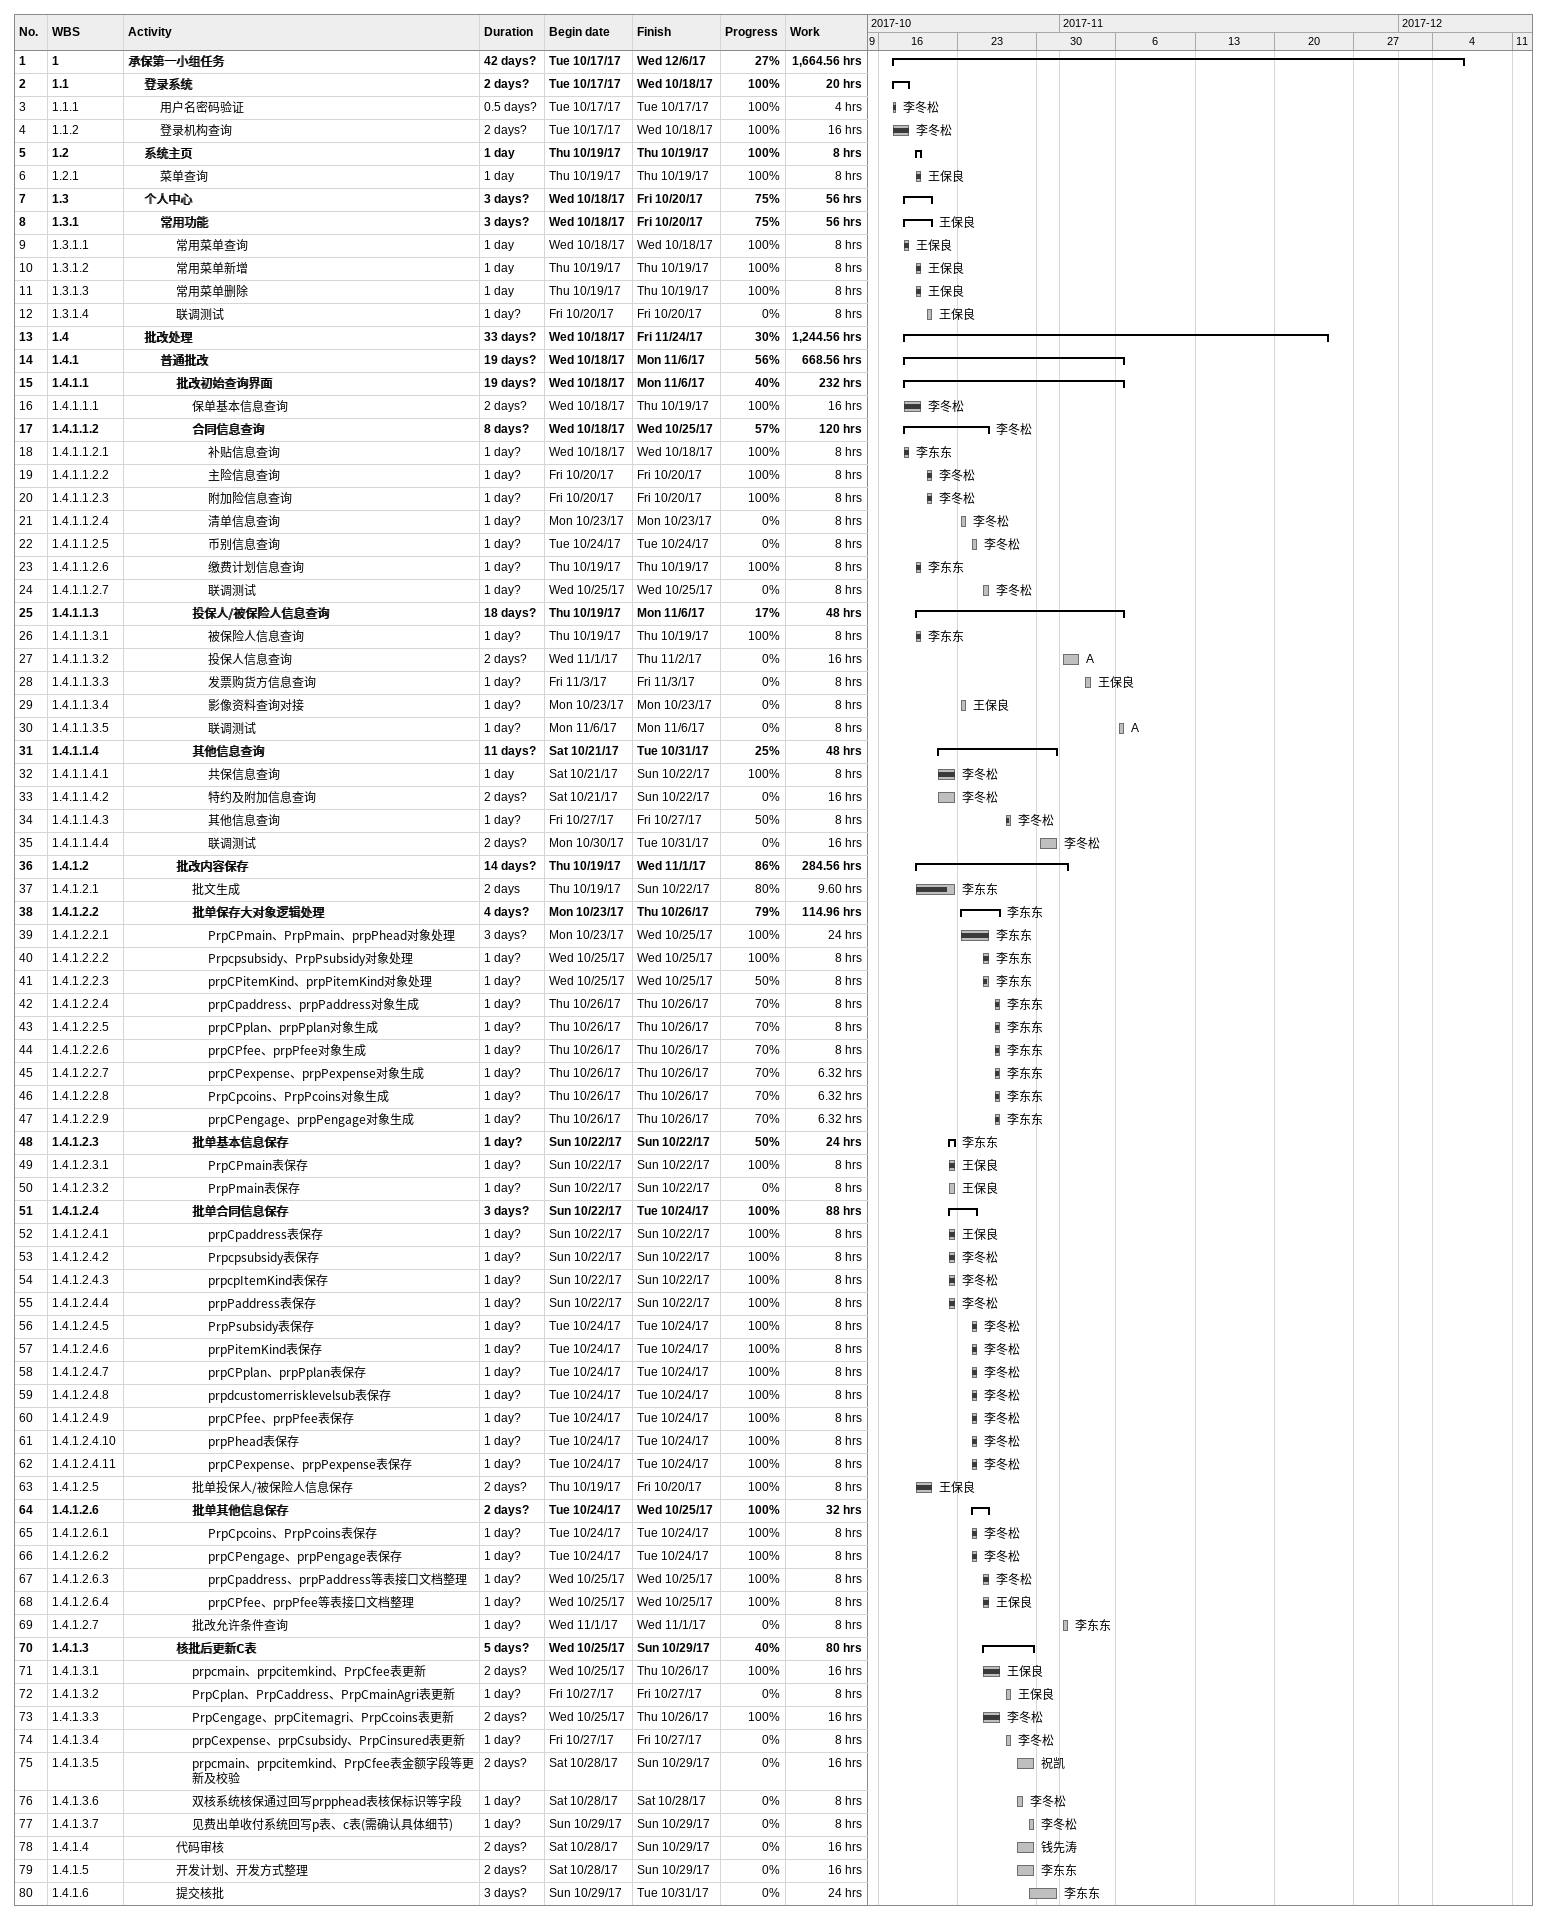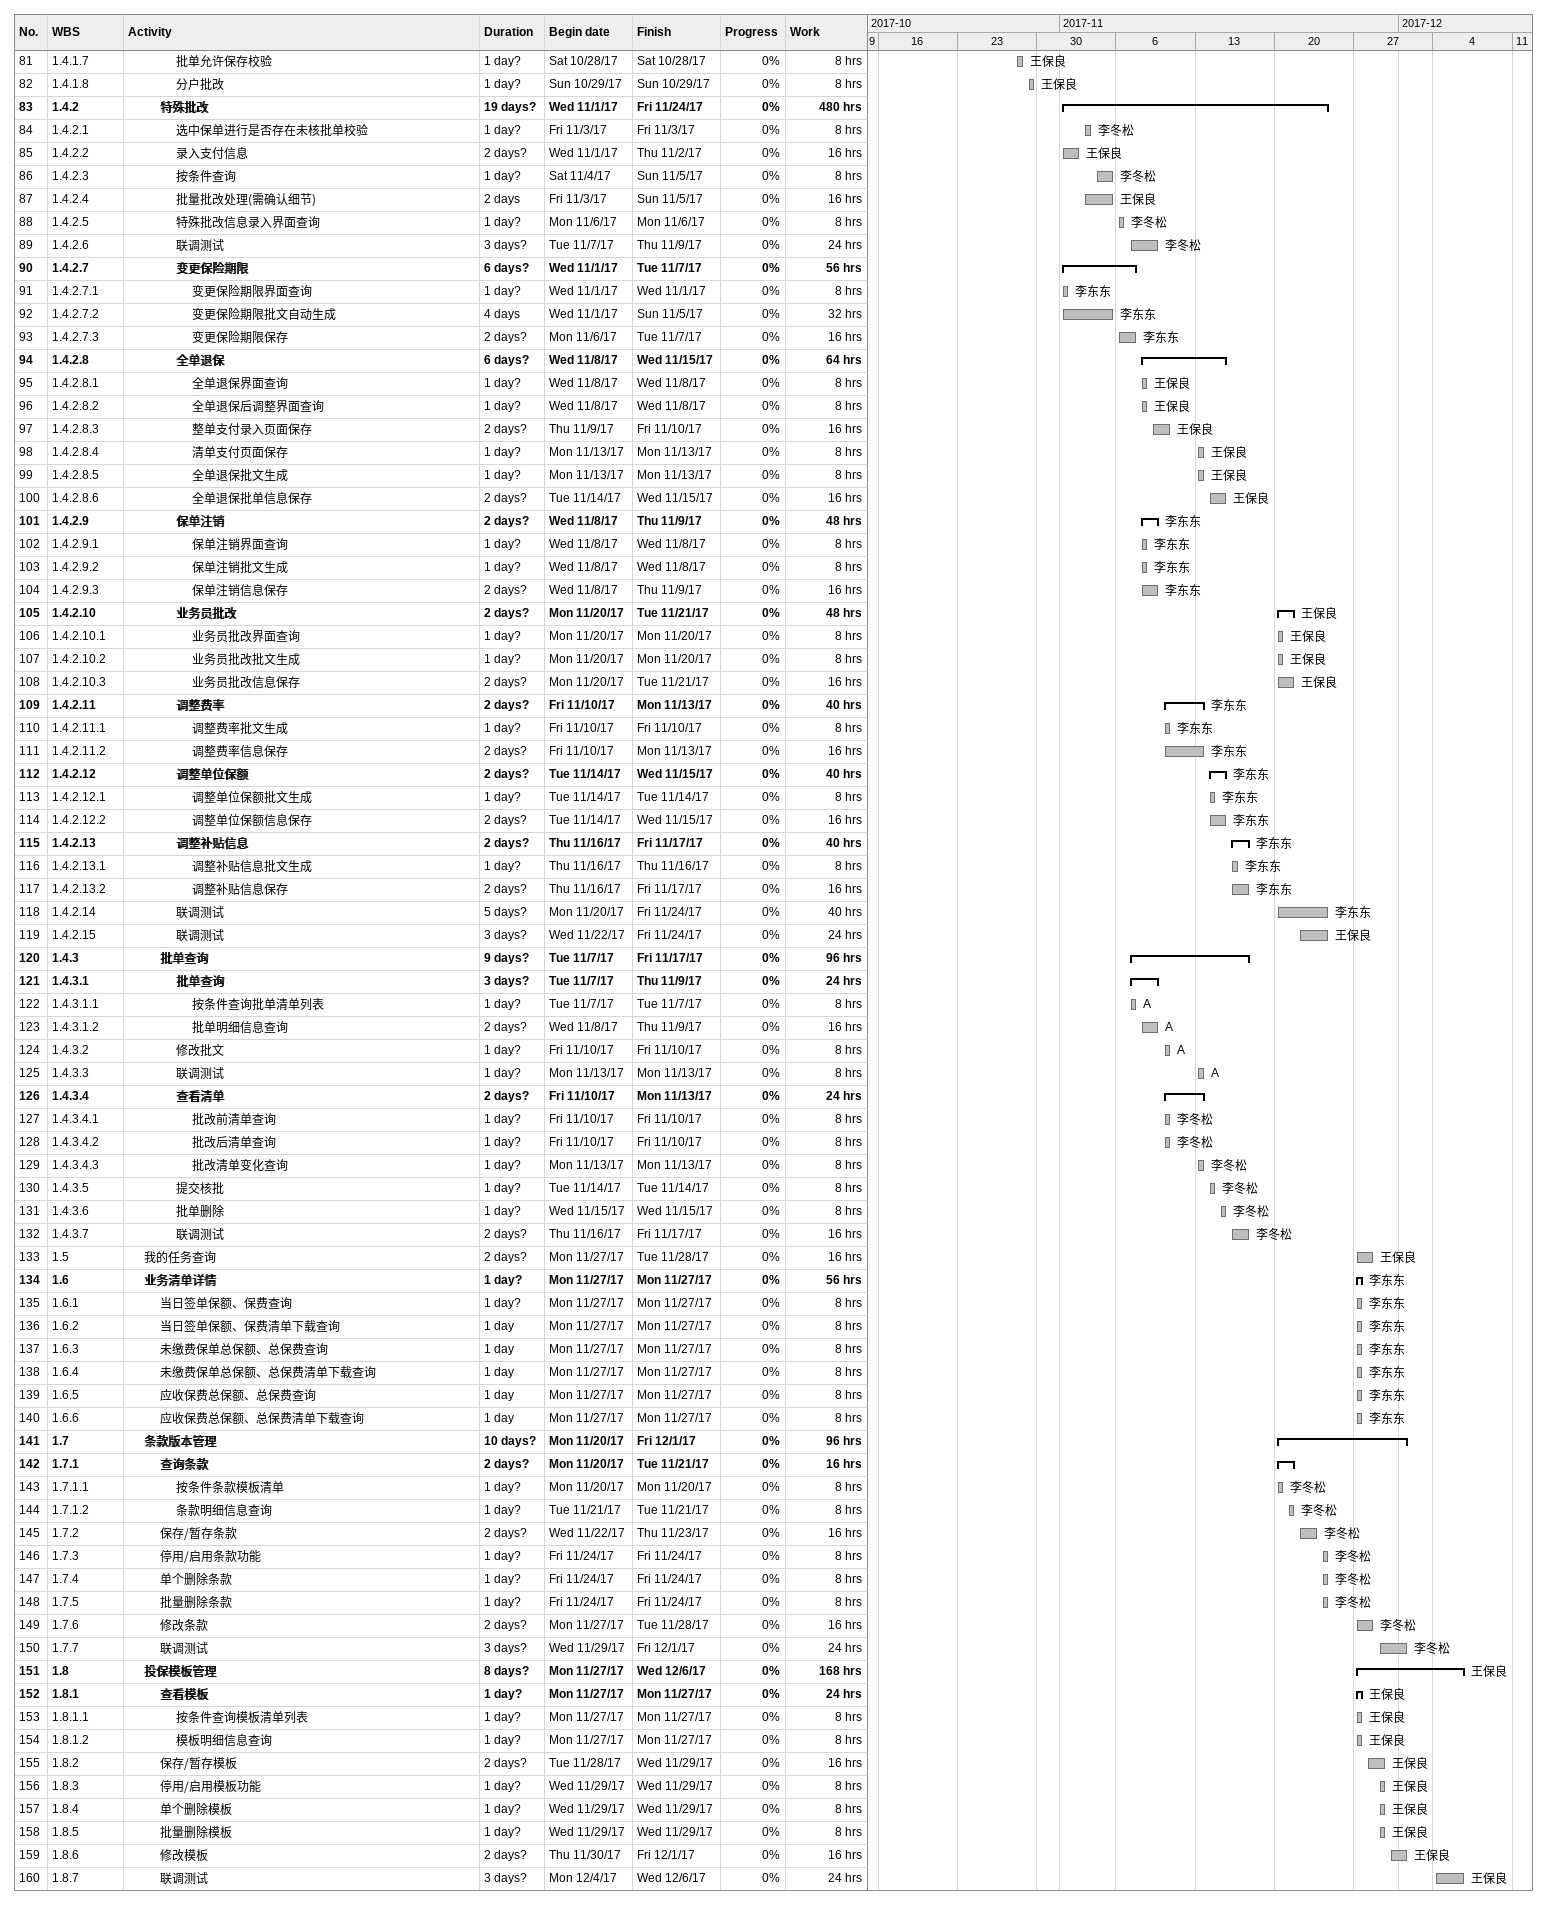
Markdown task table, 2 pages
| ID | WBS | Task | Duration | Start | Finish | Resources | % complete | Work (h) |
|---|---|---|---|---|---|---|---|---|
| 1 | 1 | **承保第一小组任务** | 42d? | 2017-10-17 | 2017-12-06 |  | 27 | 1664.56 |
| 2 | 1.1 | **登录系统** | 2d? | 2017-10-17 | 2017-10-18 |  | 100 | 20 |
| 3 | 1.1.1 | 用户名密码验证 | 0.5d? | 2017-10-17 | 2017-10-17 | 李冬松 | 100 | 4 |
| 4 | 1.1.2 | 登录机构查询 | 2d? | 2017-10-17 | 2017-10-18 | 李冬松 | 100 | 16 |
| 5 | 1.2 | **系统主页** | 1d | 2017-10-19 | 2017-10-19 |  | 100 | 8 |
| 6 | 1.2.1 | 菜单查询 | 1d | 2017-10-19 | 2017-10-19 | 王保良 | 100 | 8 |
| 7 | 1.3 | **个人中心** | 3d? | 2017-10-18 | 2017-10-20 |  | 75 | 56 |
| 8 | 1.3.1 | **常用功能** | 3d? | 2017-10-18 | 2017-10-20 | 王保良 | 75 | 56 |
| 9 | 1.3.1.1 | 常用菜单查询 | 1d | 2017-10-18 | 2017-10-18 | 王保良 | 100 | 8 |
| 10 | 1.3.1.2 | 常用菜单新增 | 1d | 2017-10-19 | 2017-10-19 | 王保良 | 100 | 8 |
| 11 | 1.3.1.3 | 常用菜单删除 | 1d | 2017-10-19 | 2017-10-19 | 王保良 | 100 | 8 |
| 12 | 1.3.1.4 | 联调测试 | 1d? | 2017-10-20 | 2017-10-20 | 王保良 | 0 | 8 |
| 13 | 1.4 | **批改处理** | 33d? | 2017-10-18 | 2017-11-24 |  | 30 | 1244.56 |
| 14 | 1.4.1 | **普通批改** | 19d? | 2017-10-18 | 2017-11-06 |  | 56 | 668.56 |
| 15 | 1.4.1.1 | **批改初始查询界面** | 19d? | 2017-10-18 | 2017-11-06 |  | 40 | 232 |
| 16 | 1.4.1.1.1 | 保单基本信息查询 | 2d? | 2017-10-18 | 2017-10-19 | 李冬松 | 100 | 16 |
| 17 | 1.4.1.1.2 | **合同信息查询** | 8d? | 2017-10-18 | 2017-10-25 | 李冬松 | 57 | 120 |
| 18 | 1.4.1.1.2.1 | 补贴信息查询 | 1d? | 2017-10-18 | 2017-10-18 | 李东东 | 100 | 8 |
| 19 | 1.4.1.1.2.2 | 主险信息查询 | 1d? | 2017-10-20 | 2017-10-20 | 李冬松 | 100 | 8 |
| 20 | 1.4.1.1.2.3 | 附加险信息查询 | 1d? | 2017-10-20 | 2017-10-20 | 李冬松 | 100 | 8 |
| 21 | 1.4.1.1.2.4 | 清单信息查询 | 1d? | 2017-10-23 | 2017-10-23 | 李冬松 | 0 | 8 |
| 22 | 1.4.1.1.2.5 | 币别信息查询 | 1d? | 2017-10-24 | 2017-10-24 | 李冬松 | 0 | 8 |
| 23 | 1.4.1.1.2.6 | 缴费计划信息查询 | 1d? | 2017-10-19 | 2017-10-19 | 李东东 | 100 | 8 |
| 24 | 1.4.1.1.2.7 | 联调测试 | 1d? | 2017-10-25 | 2017-10-25 | 李冬松 | 0 | 8 |
| 25 | 1.4.1.1.3 | **投保人/被保险人信息查询** | 18d? | 2017-10-19 | 2017-11-06 |  | 17 | 48 |
| 26 | 1.4.1.1.3.1 | 被保险人信息查询 | 1d? | 2017-10-19 | 2017-10-19 | 李东东 | 100 | 8 |
| 27 | 1.4.1.1.3.2 | 投保人信息查询 | 2d? | 2017-11-01 | 2017-11-02 | A | 0 | 16 |
| 28 | 1.4.1.1.3.3 | 发票购货方信息查询 | 1d? | 2017-11-03 | 2017-11-03 | 王保良 | 0 | 8 |
| 29 | 1.4.1.1.3.4 | 影像资料查询对接 | 1d? | 2017-10-23 | 2017-10-23 | 王保良 | 0 | 8 |
| 30 | 1.4.1.1.3.5 | 联调测试 | 1d? | 2017-11-06 | 2017-11-06 | A | 0 | 8 |
| 31 | 1.4.1.1.4 | **其他信息查询** | 11d? | 2017-10-21 | 2017-10-31 |  | 25 | 48 |
| 32 | 1.4.1.1.4.1 | 共保信息查询 | 1d | 2017-10-21 | 2017-10-22 | 李冬松 | 100 | 8 |
| 33 | 1.4.1.1.4.2 | 特约及附加信息查询 | 2d? | 2017-10-21 | 2017-10-22 | 李冬松 | 0 | 16 |
| 34 | 1.4.1.1.4.3 | 其他信息查询 | 1d? | 2017-10-27 | 2017-10-27 | 李冬松 | 50 | 8 |
| 35 | 1.4.1.1.4.4 | 联调测试 | 2d? | 2017-10-30 | 2017-10-31 | 李冬松 | 0 | 16 |
| 36 | 1.4.1.2 | **批改内容保存** | 14d? | 2017-10-19 | 2017-11-01 |  | 86 | 284.56 |
| 37 | 1.4.1.2.1 | 批文生成 | 2d | 2017-10-19 | 2017-10-22 | 李东东 | 80 | 9.60 |
| 38 | 1.4.1.2.2 | **批单保存大对象逻辑处理** | 4d? | 2017-10-23 | 2017-10-26 | 李东东 | 79 | 114.96 |
| 39 | 1.4.1.2.2.1 | PrpCPmain、PrpPmain、prpPhead对象处理 | 3d? | 2017-10-23 | 2017-10-25 | 李东东 | 100 | 24 |
| 40 | 1.4.1.2.2.2 | Prpcpsubsidy、PrpPsubsidy对象处理 | 1d? | 2017-10-25 | 2017-10-25 | 李东东 | 100 | 8 |
| 41 | 1.4.1.2.2.3 | prpCPitemKind、prpPitemKind对象处理 | 1d? | 2017-10-25 | 2017-10-25 | 李东东 | 50 | 8 |
| 42 | 1.4.1.2.2.4 | prpCpaddress、prpPaddress对象生成 | 1d? | 2017-10-26 | 2017-10-26 | 李东东 | 70 | 8 |
| 43 | 1.4.1.2.2.5 | prpCPplan、prpPplan对象生成 | 1d? | 2017-10-26 | 2017-10-26 | 李东东 | 70 | 8 |
| 44 | 1.4.1.2.2.6 | prpCPfee、prpPfee对象生成 | 1d? | 2017-10-26 | 2017-10-26 | 李东东 | 70 | 8 |
| 45 | 1.4.1.2.2.7 | prpCPexpense、prpPexpense对象生成 | 1d? | 2017-10-26 | 2017-10-26 | 李东东 | 70 | 6.32 |
| 46 | 1.4.1.2.2.8 | PrpCpcoins、PrpPcoins对象生成 | 1d? | 2017-10-26 | 2017-10-26 | 李东东 | 70 | 6.32 |
| 47 | 1.4.1.2.2.9 | prpCPengage、prpPengage对象生成 | 1d? | 2017-10-26 | 2017-10-26 | 李东东 | 70 | 6.32 |
| 48 | 1.4.1.2.3 | **批单基本信息保存** | 1d? | 2017-10-22 | 2017-10-22 | 李东东 | 50 | 24 |
| 49 | 1.4.1.2.3.1 | PrpCPmain表保存 | 1d? | 2017-10-22 | 2017-10-22 | 王保良 | 100 | 8 |
| 50 | 1.4.1.2.3.2 | PrpPmain表保存 | 1d? | 2017-10-22 | 2017-10-22 | 王保良 | 0 | 8 |
| 51 | 1.4.1.2.4 | **批单合同信息保存** | 3d? | 2017-10-22 | 2017-10-24 |  | 100 | 88 |
| 52 | 1.4.1.2.4.1 | prpCpaddress表保存 | 1d? | 2017-10-22 | 2017-10-22 | 王保良 | 100 | 8 |
| 53 | 1.4.1.2.4.2 | Prpcpsubsidy表保存 | 1d? | 2017-10-22 | 2017-10-22 | 李冬松 | 100 | 8 |
| 54 | 1.4.1.2.4.3 | prpcpItemKind表保存 | 1d? | 2017-10-22 | 2017-10-22 | 李冬松 | 100 | 8 |
| 55 | 1.4.1.2.4.4 | prpPaddress表保存 | 1d? | 2017-10-22 | 2017-10-22 | 李冬松 | 100 | 8 |
| 56 | 1.4.1.2.4.5 | PrpPsubsidy表保存 | 1d? | 2017-10-24 | 2017-10-24 | 李冬松 | 100 | 8 |
| 57 | 1.4.1.2.4.6 | prpPitemKind表保存 | 1d? | 2017-10-24 | 2017-10-24 | 李冬松 | 100 | 8 |
| 58 | 1.4.1.2.4.7 | prpCPplan、prpPplan表保存 | 1d? | 2017-10-24 | 2017-10-24 | 李冬松 | 100 | 8 |
| 59 | 1.4.1.2.4.8 | prpdcustomerrisklevelsub表保存 | 1d? | 2017-10-24 | 2017-10-24 | 李冬松 | 100 | 8 |
| 60 | 1.4.1.2.4.9 | prpCPfee、prpPfee表保存 | 1d? | 2017-10-24 | 2017-10-24 | 李冬松 | 100 | 8 |
| 61 | 1.4.1.2.4.10 | prpPhead表保存 | 1d? | 2017-10-24 | 2017-10-24 | 李冬松 | 100 | 8 |
| 62 | 1.4.1.2.4.11 | prpCPexpense、prpPexpense表保存 | 1d? | 2017-10-24 | 2017-10-24 | 李冬松 | 100 | 8 |
| 63 | 1.4.1.2.5 | 批单投保人/被保险人信息保存 | 2d? | 2017-10-19 | 2017-10-20 | 王保良 | 100 | 8 |
| 64 | 1.4.1.2.6 | **批单其他信息保存** | 2d? | 2017-10-24 | 2017-10-25 |  | 100 | 32 |
| 65 | 1.4.1.2.6.1 | PrpCpcoins、PrpPcoins表保存 | 1d? | 2017-10-24 | 2017-10-24 | 李冬松 | 100 | 8 |
| 66 | 1.4.1.2.6.2 | prpCPengage、prpPengage表保存 | 1d? | 2017-10-24 | 2017-10-24 | 李冬松 | 100 | 8 |
| 67 | 1.4.1.2.6.3 | prpCpaddress、prpPaddress等表接口文档整理 | 1d? | 2017-10-25 | 2017-10-25 | 李冬松 | 100 | 8 |
| 68 | 1.4.1.2.6.4 | prpCPfee、prpPfee等表接口文档整理 | 1d? | 2017-10-25 | 2017-10-25 | 王保良 | 100 | 8 |
| 69 | 1.4.1.2.7 | 批改允许条件查询 | 1d? | 2017-11-01 | 2017-11-01 | 李东东 | 0 | 8 |
| 70 | 1.4.1.3 | **核批后更新C表** | 5d? | 2017-10-25 | 2017-10-29 |  | 40 | 80 |
| 71 | 1.4.1.3.1 | prpcmain、prpcitemkind、PrpCfee表更新 | 2d? | 2017-10-25 | 2017-10-26 | 王保良 | 100 | 16 |
| 72 | 1.4.1.3.2 | PrpCplan、PrpCaddress、PrpCmainAgri表更新 | 1d? | 2017-10-27 | 2017-10-27 | 王保良 | 0 | 8 |
| 73 | 1.4.1.3.3 | PrpCengage、prpCitemagri、PrpCcoins表更新 | 2d? | 2017-10-25 | 2017-10-26 | 李冬松 | 100 | 16 |
| 74 | 1.4.1.3.4 | prpCexpense、prpCsubsidy、PrpCinsured表更新 | 1d? | 2017-10-27 | 2017-10-27 | 李冬松 | 0 | 8 |
| 75 | 1.4.1.3.5 | prpcmain、prpcitemkind、PrpCfee表金额字段等更新及校验 | 2d? | 2017-10-28 | 2017-10-29 | 祝凯 | 0 | 16 |
| 76 | 1.4.1.3.6 | 双核系统核保通过回写prpphead表核保标识等字段 | 1d? | 2017-10-28 | 2017-10-28 | 李冬松 | 0 | 8 |
| 77 | 1.4.1.3.7 | 见费出单收付系统回写p表、c表(需确认具体细节) | 1d? | 2017-10-29 | 2017-10-29 | 李冬松 | 0 | 8 |
| 78 | 1.4.1.4 | 代码审核 | 2d? | 2017-10-28 | 2017-10-29 | 钱先涛 | 0 | 16 |
| 79 | 1.4.1.5 | 开发计划、开发方式整理 | 2d? | 2017-10-28 | 2017-10-29 | 李东东 | 0 | 16 |
| 80 | 1.4.1.6 | 提交核批 | 3d? | 2017-10-29 | 2017-10-31 | 李东东 | 0 | 24 |
| 81 | 1.4.1.7 | 批单允许保存校验 | 1d? | 2017-10-28 | 2017-10-28 | 王保良 | 0 | 8 |
| 82 | 1.4.1.8 | 分户批改 | 1d? | 2017-10-29 | 2017-10-29 | 王保良 | 0 | 8 |
| 83 | 1.4.2 | **特殊批改** | 19d? | 2017-11-01 | 2017-11-24 |  | 0 | 480 |
| 84 | 1.4.2.1 | 选中保单进行是否存在未核批单校验 | 1d? | 2017-11-03 | 2017-11-03 | 李冬松 | 0 | 8 |
| 85 | 1.4.2.2 | 录入支付信息 | 2d? | 2017-11-01 | 2017-11-02 | 王保良 | 0 | 16 |
| 86 | 1.4.2.3 | 按条件查询 | 1d? | 2017-11-04 | 2017-11-05 | 李冬松 | 0 | 8 |
| 87 | 1.4.2.4 | 批量批改处理(需确认细节) | 2d | 2017-11-03 | 2017-11-05 | 王保良 | 0 | 16 |
| 88 | 1.4.2.5 | 特殊批改信息录入界面查询 | 1d? | 2017-11-06 | 2017-11-06 | 李冬松 | 0 | 8 |
| 89 | 1.4.2.6 | 联调测试 | 3d? | 2017-11-07 | 2017-11-09 | 李冬松 | 0 | 24 |
| 90 | 1.4.2.7 | **变更保险期限** | 6d? | 2017-11-01 | 2017-11-07 |  | 0 | 56 |
| 91 | 1.4.2.7.1 | 变更保险期限界面查询 | 1d? | 2017-11-01 | 2017-11-01 | 李东东 | 0 | 8 |
| 92 | 1.4.2.7.2 | 变更保险期限批文自动生成 | 4d | 2017-11-01 | 2017-11-05 | 李东东 | 0 | 32 |
| 93 | 1.4.2.7.3 | 变更保险期限保存 | 2d? | 2017-11-06 | 2017-11-07 | 李东东 | 0 | 16 |
| 94 | 1.4.2.8 | **全单退保** | 6d? | 2017-11-08 | 2017-11-15 |  | 0 | 64 |
| 95 | 1.4.2.8.1 | 全单退保界面查询 | 1d? | 2017-11-08 | 2017-11-08 | 王保良 | 0 | 8 |
| 96 | 1.4.2.8.2 | 全单退保后调整界面查询 | 1d? | 2017-11-08 | 2017-11-08 | 王保良 | 0 | 8 |
| 97 | 1.4.2.8.3 | 整单支付录入页面保存 | 2d? | 2017-11-09 | 2017-11-10 | 王保良 | 0 | 16 |
| 98 | 1.4.2.8.4 | 清单支付页面保存 | 1d? | 2017-11-13 | 2017-11-13 | 王保良 | 0 | 8 |
| 99 | 1.4.2.8.5 | 全单退保批文生成 | 1d? | 2017-11-13 | 2017-11-13 | 王保良 | 0 | 8 |
| 100 | 1.4.2.8.6 | 全单退保批单信息保存 | 2d? | 2017-11-14 | 2017-11-15 | 王保良 | 0 | 16 |
| 101 | 1.4.2.9 | **保单注销** | 2d? | 2017-11-08 | 2017-11-09 | 李东东 | 0 | 48 |
| 102 | 1.4.2.9.1 | 保单注销界面查询 | 1d? | 2017-11-08 | 2017-11-08 | 李东东 | 0 | 8 |
| 103 | 1.4.2.9.2 | 保单注销批文生成 | 1d? | 2017-11-08 | 2017-11-08 | 李东东 | 0 | 8 |
| 104 | 1.4.2.9.3 | 保单注销信息保存 | 2d? | 2017-11-08 | 2017-11-09 | 李东东 | 0 | 16 |
| 105 | 1.4.2.10 | **业务员批改** | 2d? | 2017-11-20 | 2017-11-21 | 王保良 | 0 | 48 |
| 106 | 1.4.2.10.1 | 业务员批改界面查询 | 1d? | 2017-11-20 | 2017-11-20 | 王保良 | 0 | 8 |
| 107 | 1.4.2.10.2 | 业务员批改批文生成 | 1d? | 2017-11-20 | 2017-11-20 | 王保良 | 0 | 8 |
| 108 | 1.4.2.10.3 | 业务员批改信息保存 | 2d? | 2017-11-20 | 2017-11-21 | 王保良 | 0 | 16 |
| 109 | 1.4.2.11 | **调整费率** | 2d? | 2017-11-10 | 2017-11-13 | 李东东 | 0 | 40 |
| 110 | 1.4.2.11.1 | 调整费率批文生成 | 1d? | 2017-11-10 | 2017-11-10 | 李东东 | 0 | 8 |
| 111 | 1.4.2.11.2 | 调整费率信息保存 | 2d? | 2017-11-10 | 2017-11-13 | 李东东 | 0 | 16 |
| 112 | 1.4.2.12 | **调整单位保额** | 2d? | 2017-11-14 | 2017-11-15 | 李东东 | 0 | 40 |
| 113 | 1.4.2.12.1 | 调整单位保额批文生成 | 1d? | 2017-11-14 | 2017-11-14 | 李东东 | 0 | 8 |
| 114 | 1.4.2.12.2 | 调整单位保额信息保存 | 2d? | 2017-11-14 | 2017-11-15 | 李东东 | 0 | 16 |
| 115 | 1.4.2.13 | **调整补贴信息** | 2d? | 2017-11-16 | 2017-11-17 | 李东东 | 0 | 40 |
| 116 | 1.4.2.13.1 | 调整补贴信息批文生成 | 1d? | 2017-11-16 | 2017-11-16 | 李东东 | 0 | 8 |
| 117 | 1.4.2.13.2 | 调整补贴信息保存 | 2d? | 2017-11-16 | 2017-11-17 | 李东东 | 0 | 16 |
| 118 | 1.4.2.14 | 联调测试 | 5d? | 2017-11-20 | 2017-11-24 | 李东东 | 0 | 40 |
| 119 | 1.4.2.15 | 联调测试 | 3d? | 2017-11-22 | 2017-11-24 | 王保良 | 0 | 24 |
| 120 | 1.4.3 | **批单查询** | 9d? | 2017-11-07 | 2017-11-17 |  | 0 | 96 |
| 121 | 1.4.3.1 | **批单查询** | 3d? | 2017-11-07 | 2017-11-09 |  | 0 | 24 |
| 122 | 1.4.3.1.1 | 按条件查询批单清单列表 | 1d? | 2017-11-07 | 2017-11-07 | A | 0 | 8 |
| 123 | 1.4.3.1.2 | 批单明细信息查询 | 2d? | 2017-11-08 | 2017-11-09 | A | 0 | 16 |
| 124 | 1.4.3.2 | 修改批文 | 1d? | 2017-11-10 | 2017-11-10 | A | 0 | 8 |
| 125 | 1.4.3.3 | 联调测试 | 1d? | 2017-11-13 | 2017-11-13 | A | 0 | 8 |
| 126 | 1.4.3.4 | **查看清单** | 2d? | 2017-11-10 | 2017-11-13 |  | 0 | 24 |
| 127 | 1.4.3.4.1 | 批改前清单查询 | 1d? | 2017-11-10 | 2017-11-10 | 李冬松 | 0 | 8 |
| 128 | 1.4.3.4.2 | 批改后清单查询 | 1d? | 2017-11-10 | 2017-11-10 | 李冬松 | 0 | 8 |
| 129 | 1.4.3.4.3 | 批改清单变化查询 | 1d? | 2017-11-13 | 2017-11-13 | 李冬松 | 0 | 8 |
| 130 | 1.4.3.5 | 提交核批 | 1d? | 2017-11-14 | 2017-11-14 | 李冬松 | 0 | 8 |
| 131 | 1.4.3.6 | 批单删除 | 1d? | 2017-11-15 | 2017-11-15 | 李冬松 | 0 | 8 |
| 132 | 1.4.3.7 | 联调测试 | 2d? | 2017-11-16 | 2017-11-17 | 李冬松 | 0 | 16 |
| 133 | 1.5 | 我的任务查询 | 2d? | 2017-11-27 | 2017-11-28 | 王保良 | 0 | 16 |
| 134 | 1.6 | **业务清单详情** | 1d? | 2017-11-27 | 2017-11-27 | 李东东 | 0 | 56 |
| 135 | 1.6.1 | 当日签单保额、保费查询 | 1d? | 2017-11-27 | 2017-11-27 | 李东东 | 0 | 8 |
| 136 | 1.6.2 | 当日签单保额、保费清单下载查询 | 1d | 2017-11-27 | 2017-11-27 | 李东东 | 0 | 8 |
| 137 | 1.6.3 | 未缴费保单总保额、总保费查询 | 1d | 2017-11-27 | 2017-11-27 | 李东东 | 0 | 8 |
| 138 | 1.6.4 | 未缴费保单总保额、总保费清单下载查询 | 1d | 2017-11-27 | 2017-11-27 | 李东东 | 0 | 8 |
| 139 | 1.6.5 | 应收保费总保额、总保费查询 | 1d | 2017-11-27 | 2017-11-27 | 李东东 | 0 | 8 |
| 140 | 1.6.6 | 应收保费总保额、总保费清单下载查询 | 1d | 2017-11-27 | 2017-11-27 | 李东东 | 0 | 8 |
| 141 | 1.7 | **条款版本管理** | 10d? | 2017-11-20 | 2017-12-01 |  | 0 | 96 |
| 142 | 1.7.1 | **查询条款** | 2d? | 2017-11-20 | 2017-11-21 |  | 0 | 16 |
| 143 | 1.7.1.1 | 按条件条款模板清单 | 1d? | 2017-11-20 | 2017-11-20 | 李冬松 | 0 | 8 |
| 144 | 1.7.1.2 | 条款明细信息查询 | 1d? | 2017-11-21 | 2017-11-21 | 李冬松 | 0 | 8 |
| 145 | 1.7.2 | 保存/暂存条款 | 2d? | 2017-11-22 | 2017-11-23 | 李冬松 | 0 | 16 |
| 146 | 1.7.3 | 停用/启用条款功能 | 1d? | 2017-11-24 | 2017-11-24 | 李冬松 | 0 | 8 |
| 147 | 1.7.4 | 单个删除条款 | 1d? | 2017-11-24 | 2017-11-24 | 李冬松 | 0 | 8 |
| 148 | 1.7.5 | 批量删除条款 | 1d? | 2017-11-24 | 2017-11-24 | 李冬松 | 0 | 8 |
| 149 | 1.7.6 | 修改条款 | 2d? | 2017-11-27 | 2017-11-28 | 李冬松 | 0 | 16 |
| 150 | 1.7.7 | 联调测试 | 3d? | 2017-11-29 | 2017-12-01 | 李冬松 | 0 | 24 |
| 151 | 1.8 | **投保模板管理** | 8d? | 2017-11-27 | 2017-12-06 | 王保良 | 0 | 168 |
| 152 | 1.8.1 | **查看模板** | 1d? | 2017-11-27 | 2017-11-27 | 王保良 | 0 | 24 |
| 153 | 1.8.1.1 | 按条件查询模板清单列表 | 1d? | 2017-11-27 | 2017-11-27 | 王保良 | 0 | 8 |
| 154 | 1.8.1.2 | 模板明细信息查询 | 1d? | 2017-11-27 | 2017-11-27 | 王保良 | 0 | 8 |
| 155 | 1.8.2 | 保存/暂存模板 | 2d? | 2017-11-28 | 2017-11-29 | 王保良 | 0 | 16 |
| 156 | 1.8.3 | 停用/启用模板功能 | 1d? | 2017-11-29 | 2017-11-29 | 王保良 | 0 | 8 |
| 157 | 1.8.4 | 单个删除模板 | 1d? | 2017-11-29 | 2017-11-29 | 王保良 | 0 | 8 |
| 158 | 1.8.5 | 批量删除模板 | 1d? | 2017-11-29 | 2017-11-29 | 王保良 | 0 | 8 |
| 159 | 1.8.6 | 修改模板 | 2d? | 2017-11-30 | 2017-12-01 | 王保良 | 0 | 16 |
| 160 | 1.8.7 | 联调测试 | 3d? | 2017-12-04 | 2017-12-06 | 王保良 | 0 | 24 |
